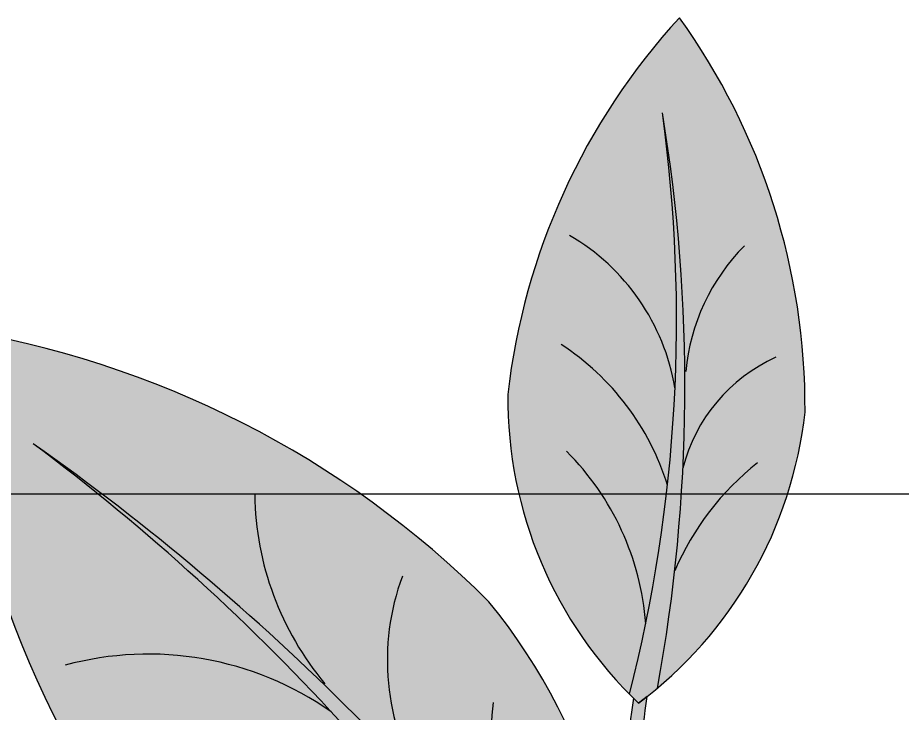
# Model space of a CAD drawing. Header units: inches. Extents: x 9636 to 21597, y -10243 to 557.
# Drawn here: x 14527.56 to 14539.07, y -8223.33 to -8214.26 of the extents above; entities that cross this region are included whole.
import ezdxf

# ---------------------------------------------------------------- set-up
doc = ezdxf.new("R2010")
doc.units = ezdxf.units.IN
doc.header["$MEASUREMENT"] = 0
doc.layers.add('MESA', color=7, linetype='Continuous')

# ---------------------------------------------------------------- blocks, each defined once
blk = doc.blocks.new('FF')
at = {"layer": 'MESA', "ltscale": 0.8}
h = blk.add_hatch(color=85, dxfattribs=at)
h.dxf.hatch_style = 1
h.set_gradient(color1=(103, 159, 96), color2=(179, 207, 175), one_color=1, tint=0.75, name='INVCURVED')
h.paths.add_polyline_path([(14533.93749554892, -8219.169978087482, 0.1995123331975758), (14535.52149574046, -8223.077468475482, 0.0967495278531692), (14535.95037173734, -8215.502749054194, -0.08665420676483183), (14535.88534107821, -8222.998133565066, 0.1924888780828612), (14537.8074096851, -8219.400696655302, 0.1586077411667837), (14536.17188653079, -8214.26283941261, 0.1586077411660197)])
h = blk.add_hatch(color=85, dxfattribs=at)
h.dxf.hatch_style = 1
h.set_gradient(color1=(103, 159, 96), color2=(52, 80, 48), one_color=1, tint=0.25)
h.paths.add_polyline_path([(14535.95037173734, -8215.502749054218, -0.09674952785286056), (14535.52149574046, -8223.077468475482, 0.007527451123012324), (14535.63945906665, -8223.193410496098, 0.01429188129494994), (14535.88534107821, -8222.998133565066, 0.08665420676455064)])
h = blk.add_hatch(color=85, dxfattribs=at)
h.dxf.hatch_style = 1
h.set_gradient(color1=(103, 159, 96), color2=(179, 207, 175), one_color=1, tint=0.75, name='INVCURVED')
h.paths.add_polyline_path([(14529.50022394936, -8225.644023433368, 0.1995123331975758), (14535.16420292028, -8227.995443963668, 0.0967495278531692), (14527.75925537147, -8219.813738944062, -0.08665420676483183), (14535.45372855472, -8227.537668450286, 0.1924888780828612), (14533.69226376024, -8221.87270154059, 0.1586077411667837), (14526.70170205309, -8218.317799556564, 0.1586077411660197)])
h = blk.add_hatch(color=85, dxfattribs=at)
h.dxf.hatch_style = 1
h.set_gradient(color1=(103, 159, 96), color2=(52, 80, 48), one_color=1, tint=0.25)
h.paths.add_polyline_path([(14527.7592553715, -8219.813738944084, -0.09674952785286056), (14535.16420292028, -8227.995443963668, 0.007527451123012324), (14535.40475257497, -8227.991737581626, 0.01429188129494994), (14535.45372855472, -8227.537668450286, 0.08665420676455064)])
h = blk.add_hatch(color=35, dxfattribs=at)
h.dxf.hatch_style = 1
h.set_gradient(color1=(179, 116, 77), color2=(114, 74, 49), one_color=1, tint=0.3199999928474426, name='CURVED')
h.paths.add_polyline_path([(14535.64495796971, -8224.54642919938), (14535.46279064378, -8224.580244102382, 0.03310768506175343), (14535.54631788659, -8226.034297083477, 0.8090823413515376), (14535.72860367524, -8225.98594664728, -0.032777259300629)])
h.paths.add_polyline_path([(14535.5719235016, -8223.127888467054, 0.03310768506174779), (14535.46279064378, -8224.580244102382), (14535.64495796971, -8224.54642919938, -0.03277725930060161), (14535.7501561758, -8223.108326134821), (14535.63945906665, -8223.193410496095)])
at = {"color": 252, "true_color": 0x939598}
blk.add_line((15113.18870581788, -8220.470320095861), (14456.18870581788, -8220.470320095861), dxfattribs=at)
at = {"layer": 'MESA', "ltscale": 0.8}
blk.add_lwpolyline([(14535.7501561758, -8223.108326134821), (14535.63945906665, -8223.193410496098), (14535.5719235016, -8223.127888467054, 0.06628802967972178), (14535.54631788659, -8226.034297083477, 0.8090823413515378), (14535.72860367524, -8225.98594664728, -0.06562502276091056)], format="xyb", close=True, dxfattribs=at)
for centre, radius, start, end in [((14542.594822152, -8220.149692803197), 8.712585427786486, 137.4936133165739, 173.5435359914391), ((14529.0950032218, -8219.344853527846), 8.712585427786486, 359.6327614287786, 35.68268410364536), ((14516.34613245185, -8218.192270033956), 19.78786802722847, 345.7071277375105, 7.811687820241274), ((14514.45582268355, -8219.06423469178), 21.78760700426908, 349.5978111158118, 9.40800671393467), ((14533.30528979634, -8219.559823724654), 2.848348437276273, 9.589423642462679, 59.7792207976015), ((14538.93186590544, -8219.123324040227), 2.689750615148198, 135.390829796851, 174.5991791204592), ((14524.73464959469, -8230.836693844047), 12.6724902665297, 45.02039104986039, 81.07031372472643), ((14539.35817259892, -8217.680804362033), 12.6724902665297, 182.8812429376564, 218.9311656125207), ((14532.79866089363, -8221.345224334227), 3.366816296886902, 17.15156536465422, 57.04205542457148), ((14538.31992702, -8220.66312520887), 2.168727903706588, 114.3257066386878, 165.8228947667104), ((14539.43089931785, -8219.217890232821), 5.493612704050435, 179.5002926737158, 226.3576782898758), ((14532.34722609789, -8218.795572092802), 5.493612704050435, 306.8186191303446, 353.6760047465022), ((14510.51816335867, -8242.85980992822), 28.78153299601394, 31.09475735859386, 53.19931744132401), ((14509.49005013071, -8245.707801277984), 31.69016131675633, 34.98544073689261, 54.79563633501697), ((14532.20192602524, -8222.418715703587), 3.540329309418788, 4.229289919898506, 45.07015750445261), ((14539.43600810606, -8222.900666229174), 3.621043456957243, 128.3409433924827, 156.6942079969116), ((14534.55370645858, -8220.425074013308), 3.912253001405306, 180.7784594179318, 219.9868087415414), ((14535.52295339127, -8222.631609546363), 3.154423388816684, 159.7133362597722, 211.210524387793), ((14527.48808196618, -8226.908168193544), 7.990481596672286, 352.2062487514263, 39.06363436758281), ((14529.25807632747, -8226.696855004231), 4.142934166470387, 54.97705326354446, 105.1668504186806), ((14538.97984326547, -8223.761658215884), 5.266822155525183, 173.7285730135647, 202.0818376179943)]:
    blk.add_arc(centre, radius, start, end, dxfattribs=at)

msp = doc.modelspace()

# ---------------------------------------------------------------- block references
at = {"color": 18, "true_color": 0x000000}
msp.add_blockref('FF', (0, 0), dxfattribs=at)

doc.saveas('drawing.dxf')
